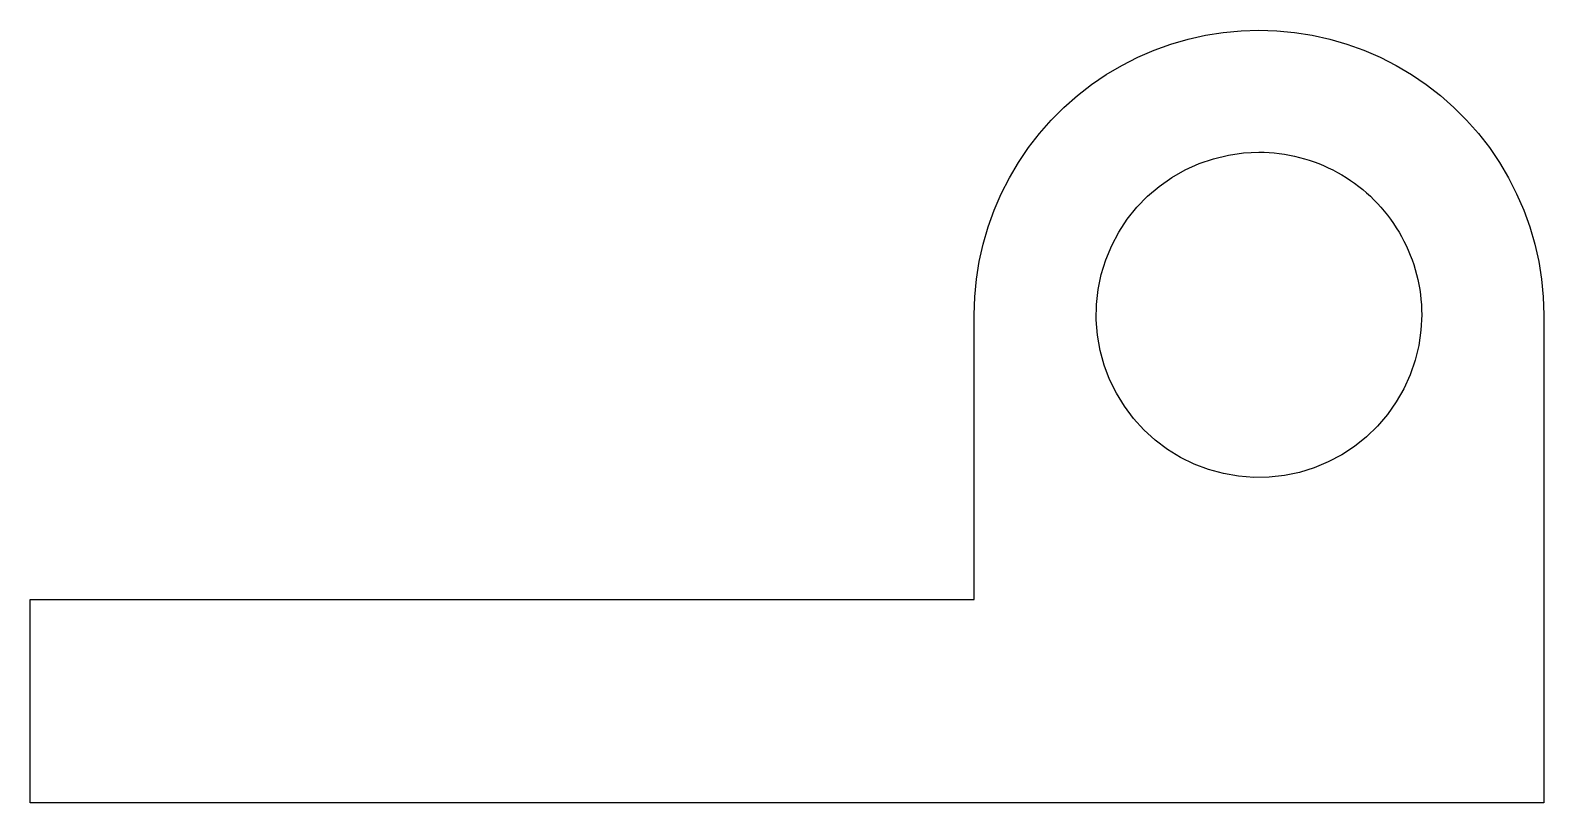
# Model space of a CAD drawing. Header units: metres. Extents: x -31.1 to 6.1, y 0 to 19.
import ezdxf

# ---------------------------------------------------------------- set-up
doc = ezdxf.new("R2010")
doc.units = ezdxf.units.M

msp = doc.modelspace()

# ---------------------------------------------------------------- linework, layer by layer
for points in [[(-7.9, 12), (-7.886, 12.44), (-7.845, 12.877), (-7.776, 13.312), (-7.68, 13.741), (-7.557, 14.163), (-7.408, 14.577), (-7.234, 14.98), (-7.034, 15.372), (-6.81, 15.751), (-6.563, 16.114), (-6.294, 16.462), (-6.003, 16.792), (-5.692, 17.103), (-5.362, 17.394), (-5.014, 17.663), (-4.651, 17.91), (-4.272, 18.134), (-3.88, 18.334), (-3.477, 18.508), (-3.063, 18.657), (-2.641, 18.78), (-2.212, 18.876), (-1.777, 18.945), (-1.34, 18.986), (-0.9, 19), (-0.46, 18.986), (-0.023, 18.945), (0.412, 18.876), (0.841, 18.78), (1.263, 18.657), (1.677, 18.508), (2.08, 18.334), (2.472, 18.134), (2.851, 17.91), (3.214, 17.663), (3.562, 17.394), (3.892, 17.103), (4.203, 16.792), (4.494, 16.462), (4.763, 16.114), (5.01, 15.751), (5.234, 15.372), (5.434, 14.98), (5.608, 14.577), (5.757, 14.163), (5.88, 13.741), (5.976, 13.312), (6.045, 12.877), (6.086, 12.44), (6.1, 12)], [(3.1, 12), (3.082, 11.624), (3.029, 11.25), (2.941, 10.884), (2.819, 10.528), (2.664, 10.184), (2.477, 9.857), (2.261, 9.548), (2.016, 9.262), (1.745, 9), (1.451, 8.764), (1.136, 8.557), (0.803, 8.381), (0.455, 8.236), (0.095, 8.126), (-0.274, 8.049), (-0.649, 8.008), (-1.026, 8.002), (-1.401, 8.032), (-1.773, 8.096), (-2.136, 8.196), (-2.489, 8.329), (-2.827, 8.495), (-3.148, 8.692), (-3.45, 8.918), (-3.728, 9.172), (-3.982, 9.45), (-4.208, 9.752), (-4.405, 10.073), (-4.571, 10.411), (-4.704, 10.764), (-4.804, 11.127), (-4.868, 11.499), (-4.898, 11.874), (-4.892, 12.251), (-4.851, 12.626), (-4.774, 12.995), (-4.664, 13.355), (-4.519, 13.703), (-4.343, 14.036), (-4.136, 14.351), (-3.9, 14.645), (-3.638, 14.916), (-3.352, 15.161), (-3.043, 15.377), (-2.716, 15.564), (-2.372, 15.719), (-2.016, 15.841), (-1.65, 15.929), (-1.276, 15.982), (-0.9, 16)], [(-0.9, 16), (-0.774, 15.998), (-0.649, 15.992), (-0.524, 15.982), (-0.399, 15.968), (-0.274, 15.951), (-0.15, 15.929), (-0.027, 15.904), (0.095, 15.874), (0.216, 15.841), (0.336, 15.804), (0.455, 15.764), (0.572, 15.719), (0.689, 15.671), (0.803, 15.619), (0.916, 15.564), (1.027, 15.505), (1.136, 15.443), (1.243, 15.377), (1.348, 15.308), (1.451, 15.236), (1.552, 15.161), (1.65, 15.082), (1.745, 15), (1.838, 14.916), (1.928, 14.828), (2.016, 14.738), (2.1, 14.645), (2.182, 14.55), (2.261, 14.452), (2.336, 14.351), (2.408, 14.248), (2.477, 14.143), (2.543, 14.036), (2.605, 13.927), (2.664, 13.816), (2.719, 13.703), (2.771, 13.589), (2.819, 13.472), (2.864, 13.355), (2.904, 13.236), (2.941, 13.116), (2.974, 12.995), (3.004, 12.873), (3.029, 12.75), (3.051, 12.626), (3.068, 12.501), (3.082, 12.376), (3.092, 12.251), (3.098, 12.126), (3.1, 12)], [(-7.9, 5), (-7.9, 5.14), (-7.9, 5.28), (-7.9, 5.42), (-7.9, 5.56), (-7.9, 5.7), (-7.9, 5.84), (-7.9, 5.98), (-7.9, 6.12), (-7.9, 6.26), (-7.9, 6.4), (-7.9, 6.54), (-7.9, 6.68), (-7.9, 6.82), (-7.9, 6.96), (-7.9, 7.1), (-7.9, 7.24), (-7.9, 7.38), (-7.9, 7.52), (-7.9, 7.66), (-7.9, 7.8), (-7.9, 7.94), (-7.9, 8.08), (-7.9, 8.22), (-7.9, 8.36), (-7.9, 8.5), (-7.9, 8.64), (-7.9, 8.78), (-7.9, 8.92), (-7.9, 9.06), (-7.9, 9.2), (-7.9, 9.34), (-7.9, 9.48), (-7.9, 9.62), (-7.9, 9.76), (-7.9, 9.9), (-7.9, 10.04), (-7.9, 10.18), (-7.9, 10.32), (-7.9, 10.46), (-7.9, 10.6), (-7.9, 10.74), (-7.9, 10.88), (-7.9, 11.02), (-7.9, 11.16), (-7.9, 11.3), (-7.9, 11.44), (-7.9, 11.58), (-7.9, 11.72), (-7.9, 11.86), (-7.9, 12)], [(-7.9, 5), (-7.9, 5.14), (-7.9, 5.28), (-7.9, 5.42), (-7.9, 5.56), (-7.9, 5.7), (-7.9, 5.84), (-7.9, 5.98), (-7.9, 6.12), (-7.9, 6.26), (-7.9, 6.4), (-7.9, 6.54), (-7.9, 6.68), (-7.9, 6.82), (-7.9, 6.96), (-7.9, 7.1), (-7.9, 7.24), (-7.9, 7.38), (-7.9, 7.52), (-7.9, 7.66), (-7.9, 7.8), (-7.9, 7.94), (-7.9, 8.08), (-7.9, 8.22), (-7.9, 8.36), (-7.9, 8.5), (-7.9, 8.64), (-7.9, 8.78), (-7.9, 8.92), (-7.9, 9.06), (-7.9, 9.2), (-7.9, 9.34), (-7.9, 9.48), (-7.9, 9.62), (-7.9, 9.76), (-7.9, 9.9), (-7.9, 10.04), (-7.9, 10.18), (-7.9, 10.32), (-7.9, 10.46), (-7.9, 10.6), (-7.9, 10.74), (-7.9, 10.88), (-7.9, 11.02), (-7.9, 11.16), (-7.9, 11.3), (-7.9, 11.44), (-7.9, 11.58), (-7.9, 11.72), (-7.9, 11.86), (-7.9, 12)], [(6.1, 12), (6.1, 11.76), (6.1, 11.52), (6.1, 11.28), (6.1, 11.04), (6.1, 10.8), (6.1, 10.56), (6.1, 10.32), (6.1, 10.08), (6.1, 9.84), (6.1, 9.6), (6.1, 9.36), (6.1, 9.12), (6.1, 8.88), (6.1, 8.64), (6.1, 8.4), (6.1, 8.16), (6.1, 7.92), (6.1, 7.68), (6.1, 7.44), (6.1, 7.2), (6.1, 6.96), (6.1, 6.72), (6.1, 6.48), (6.1, 6.24), (6.1, 6), (6.1, 5.76), (6.1, 5.52), (6.1, 5.28), (6.1, 5.04), (6.1, 4.8), (6.1, 4.56), (6.1, 4.32), (6.1, 4.08), (6.1, 3.84), (6.1, 3.6), (6.1, 3.36), (6.1, 3.12), (6.1, 2.88), (6.1, 2.64), (6.1, 2.4), (6.1, 2.16), (6.1, 1.92), (6.1, 1.68), (6.1, 1.44), (6.1, 1.2), (6.1, 0.96), (6.1, 0.72), (6.1, 0.48), (6.1, 0.24), (6.1, 0)], [(-31.1, 0), (-31.1, 0.1), (-31.1, 0.2), (-31.1, 0.3), (-31.1, 0.4), (-31.1, 0.5), (-31.1, 0.6), (-31.1, 0.7), (-31.1, 0.8), (-31.1, 0.9), (-31.1, 1), (-31.1, 1.1), (-31.1, 1.2), (-31.1, 1.3), (-31.1, 1.4), (-31.1, 1.5), (-31.1, 1.6), (-31.1, 1.7), (-31.1, 1.8), (-31.1, 1.9), (-31.1, 2), (-31.1, 2.1), (-31.1, 2.2), (-31.1, 2.3), (-31.1, 2.4), (-31.1, 2.5), (-31.1, 2.6), (-31.1, 2.7), (-31.1, 2.8), (-31.1, 2.9), (-31.1, 3), (-31.1, 3.1), (-31.1, 3.2), (-31.1, 3.3), (-31.1, 3.4), (-31.1, 3.5), (-31.1, 3.6), (-31.1, 3.7), (-31.1, 3.8), (-31.1, 3.9), (-31.1, 4), (-31.1, 4.1), (-31.1, 4.2), (-31.1, 4.3), (-31.1, 4.4), (-31.1, 4.5), (-31.1, 4.6), (-31.1, 4.7), (-31.1, 4.8), (-31.1, 4.9), (-31.1, 5)], [(-31.1, 5), (-30.636, 5), (-30.172, 5), (-29.708, 5), (-29.244, 5), (-28.78, 5), (-28.316, 5), (-27.852, 5), (-27.388, 5), (-26.924, 5), (-26.46, 5), (-25.996, 5), (-25.532, 5), (-25.068, 5), (-24.604, 5), (-24.14, 5), (-23.676, 5), (-23.212, 5), (-22.748, 5), (-22.284, 5), (-21.82, 5), (-21.356, 5), (-20.892, 5), (-20.428, 5), (-19.964, 5), (-19.5, 5), (-19.036, 5), (-18.572, 5), (-18.108, 5), (-17.644, 5), (-17.18, 5), (-16.716, 5), (-16.252, 5), (-15.788, 5), (-15.324, 5), (-14.86, 5), (-14.396, 5), (-13.932, 5), (-13.468, 5), (-13.004, 5), (-12.54, 5), (-12.076, 5), (-11.612, 5), (-11.148, 5), (-10.684, 5), (-10.22, 5), (-9.756, 5), (-9.292, 5), (-8.828, 5), (-8.364, 5), (-7.9, 5)], [(-20, 5), (-19.758, 5), (-19.516, 5), (-19.274, 5), (-19.032, 5), (-18.79, 5), (-18.548, 5), (-18.306, 5), (-18.064, 5), (-17.822, 5), (-17.58, 5), (-17.338, 5), (-17.096, 5), (-16.854, 5), (-16.612, 5), (-16.37, 5), (-16.128, 5), (-15.886, 5), (-15.644, 5), (-15.402, 5), (-15.16, 5), (-14.918, 5), (-14.676, 5), (-14.434, 5), (-14.192, 5), (-13.95, 5), (-13.708, 5), (-13.466, 5), (-13.224, 5), (-12.982, 5), (-12.74, 5), (-12.498, 5), (-12.256, 5), (-12.014, 5), (-11.772, 5), (-11.53, 5), (-11.288, 5), (-11.046, 5), (-10.804, 5), (-10.562, 5), (-10.32, 5), (-10.078, 5), (-9.836, 5), (-9.594, 5), (-9.352, 5), (-9.11, 5), (-8.868, 5), (-8.626, 5), (-8.384, 5), (-8.142, 5), (-7.9, 5)], [(6.1, 0), (5.356, 0), (4.612, 0), (3.868, 0), (3.124, 0), (2.38, 0), (1.636, 0), (0.892, 0), (0.148, 0), (-0.596, 0), (-1.34, 0), (-2.084, 0), (-2.828, 0), (-3.572, 0), (-4.316, 0), (-5.06, 0), (-5.804, 0), (-6.548, 0), (-7.292, 0), (-8.036, 0), (-8.78, 0), (-9.524, 0), (-10.268, 0), (-11.012, 0), (-11.756, 0), (-12.5, 0), (-13.244, 0), (-13.988, 0), (-14.732, 0), (-15.476, 0), (-16.22, 0), (-16.964, 0), (-17.708, 0), (-18.452, 0), (-19.196, 0), (-19.94, 0), (-20.684, 0), (-21.428, 0), (-22.172, 0), (-22.916, 0), (-23.66, 0), (-24.404, 0), (-25.148, 0), (-25.892, 0), (-26.636, 0), (-27.38, 0), (-28.124, 0), (-28.868, 0), (-29.612, 0), (-30.356, 0), (-31.1, 0)]]:
    msp.add_lwpolyline(points)

doc.saveas('drawing.dxf')
